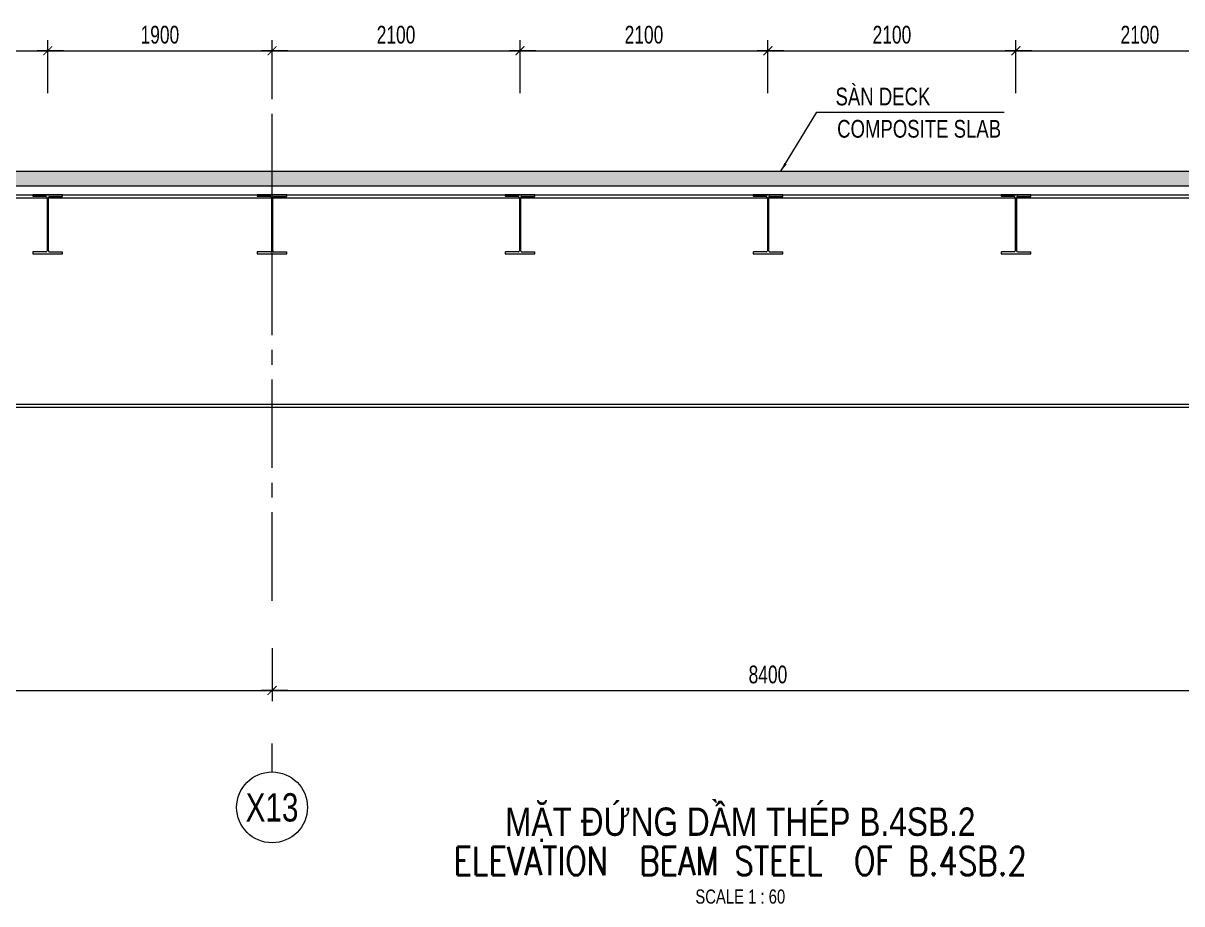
# Model space of a CAD drawing. Header units: millimetres. Extents: x 84463 to 294191, y -61495 to 44118.
# Drawn here: x 197328 to 207141, y -61495 to -54032 of the extents above; entities that cross this region are included whole.
import ezdxf
from ezdxf.enums import TextEntityAlignment as Align

# ---------------------------------------------------------------- set-up
doc = ezdxf.new("R2010")
doc.units = ezdxf.units.MM
doc.linetypes.add('CENTER2', pattern=[1.125, 0.75, -0.125, 0.125, -0.125])
doc.linetypes.add('HIDDEN2', pattern=[4.7625, 3.175, -1.5875])
for name, color, linetype, lineweight in [('NDC_S-BEAM-STEL', 30, 'HIDDEN2', 18), ('NDC_S-DIMS', 1, 'Continuous', 15), ('NDC_S-HTCH-MAT', 8, 'Continuous', 15), ('NDC_S-TEXT-VIE', 7, 'Continuous', 20), ('NDC_S_ANNO', 7, 'Continuous', 20), ('NDC_S_AXIS', 5, 'CENTER2', 13), ('NDC_S_CONTINUOUS', 3, 'Continuous', 20), ('NDC_S_DIM', 1, 'Continuous', 15), ('NDC_S_ENG TITLE', 3, 'Continuous', 20), ('NDC_S_SYMBOL', 1, 'Continuous', 15), ('NDC_S_TEXT SYMBOL', 7, 'Continuous', 20), ('NDC_S_VN TITLE', 6, 'Continuous', 35)]:
    doc.layers.add(name, color=color, linetype=linetype, lineweight=lineweight)
doc.styles.add('NDC_ANNO', font='', dxfattribs={"width": 0.8})
doc.styles.add('NDC_DIM', font='', dxfattribs={"width": 0.75})
doc.styles.add('NDC_EN TXT', font='romans.shx', dxfattribs={"width": 0.8})
doc.styles.add('NDC_VIE TXT', font='arial.ttf', dxfattribs={"width": 0.8})
doc.styles.get('NDC_ANNO').set_extended_font_data('Dotum')
doc.styles.get('NDC_DIM').set_extended_font_data('Dotum')
doc.dimstyles.new('NDC_dim_50', dxfattribs={"dimscale": 50, "dimtxt": 2.5, "dimasz": 1.5, "dimexe": 1.5, "dimexo": 2.5, "dimgap": 1, "dimtad": 1, "dimdec": 0, "dimrnd": 0.001, "dimzin": 0, "dimdsep": 46, "dimtxsty": 'NDC_DIM', "dimblk": 'DIMMARK', "dimcen": 0, "dimdle": 1.2, "dimclrd": 256, "dimclre": 256, "dimclrt": 3, "dimadec": 0, "dimazin": 0, "dimtfac": 1, "dimtdec": 0, "dimtix": 1, "dimtofl": 0, "dimtmove": 2, "dimatfit": 3, "dimfxl": 6, "dimfxlon": 1, "dimtolj": 1, "dimtzin": 0, "dimlwd": -1, "dimlwe": -1, "dimarcsym": 0})
doc.dimstyles.new('NDC_dim_60', dxfattribs={"dimscale": 60, "dimtxt": 2.5, "dimasz": 1.5, "dimexe": 1.5, "dimexo": 2.5, "dimgap": 1, "dimtad": 1, "dimdec": 0, "dimrnd": 0.001, "dimzin": 0, "dimdsep": 46, "dimtxsty": 'NDC_DIM', "dimblk": 'DIMMARK', "dimcen": 0, "dimdle": 1.2, "dimclrd": 256, "dimclre": 256, "dimclrt": 3, "dimadec": 0, "dimazin": 0, "dimtfac": 1, "dimtdec": 0, "dimtix": 1, "dimtofl": 0, "dimtmove": 2, "dimatfit": 3, "dimfxl": 6, "dimfxlon": 1, "dimtolj": 1, "dimtzin": 0, "dimlwd": -1, "dimlwe": -1, "dimarcsym": 0})

# ---------------------------------------------------------------- blocks, each defined once
blk = doc.blocks.new('DIMMARK')
at = {"layer": 'NDC_S_DIM', "color": 1}
blk.add_line((-1.5, 0), (1, 0), dxfattribs=at)
at = {"layer": 'NDC_S_DIM', "color": 2, "const_width": 0.1}
blk.add_lwpolyline([(-0.42, -0.42), (0.42, 0.42)], dxfattribs=at)
blk = doc.blocks.new('*D464')
at = {"layer": 'Defpoints', "color": 0, "transparency": 16777216}
for p in [(191036.2, -58926.3), (199436.2, -58926.3), (199436.2, -59687)]:
    blk.add_point(p, dxfattribs=at)
at = {"layer": 'NDC_S-DIMS', "transparency": 16777216}
for p, q in [((191036.2, -59327), (191036.2, -59777)), ((199436.2, -59327), (199436.2, -59777)), ((191126.2, -59687), (199346.2, -59687))]:
    blk.add_line(p, q, dxfattribs=at)
at = {"layer": 'NDC_S-DIMS', "transparency": 16777216, "xscale": 90, "yscale": 90, "zscale": 90, "rotation": 180}
blk.add_blockref('DIMMARK', (191036.2, -59687), dxfattribs=at)
at = {"layer": 'NDC_S-DIMS', "transparency": 16777216, "xscale": 90, "yscale": 90, "zscale": 90}
blk.add_blockref('DIMMARK', (199436.2, -59687), dxfattribs=at)
at = {"layer": 'NDC_S-DIMS', "color": 3, "transparency": 16777216, "insert": (195236.2, -59551.9), "char_height": 150, "attachment_point": 5, "style": 'NDC_DIM'}
blk.add_mtext('\\A1;8400', dxfattribs=at)
blk = doc.blocks.new('*D465')
at = {"layer": 'Defpoints', "color": 0, "transparency": 16777216}
for p in [(199436.2, -58926.3), (207836.2, -58926.3), (207836.2, -59687)]:
    blk.add_point(p, dxfattribs=at)
at = {"layer": 'NDC_S-DIMS', "transparency": 16777216}
for p, q in [((199436.2, -59327), (199436.2, -59777)), ((207836.2, -59327), (207836.2, -59777)), ((199526.2, -59687), (207746.2, -59687))]:
    blk.add_line(p, q, dxfattribs=at)
at = {"layer": 'NDC_S-DIMS', "transparency": 16777216, "xscale": 90, "yscale": 90, "zscale": 90, "rotation": 180}
blk.add_blockref('DIMMARK', (199436.2, -59687), dxfattribs=at)
at = {"layer": 'NDC_S-DIMS', "transparency": 16777216, "xscale": 90, "yscale": 90, "zscale": 90}
blk.add_blockref('DIMMARK', (207836.2, -59687), dxfattribs=at)
at = {"layer": 'NDC_S-DIMS', "color": 3, "transparency": 16777216, "insert": (203636.2, -59551.9), "char_height": 150, "attachment_point": 5, "style": 'NDC_DIM'}
blk.add_mtext('\\A1;8400', dxfattribs=at)
blk = doc.blocks.new('Drawing name_symbol')
at = {"layer": 'NDC_S_ENG TITLE', "style": 'NDC_EN TXT', "width": 0.8}
blk.add_attdef('SECTDET1', text='', height=5, dxfattribs=at).set_placement((0, 1.01), align=Align.CENTER)
at = {"layer": 'NDC_S_TEXT SYMBOL', "lineweight": 25, "style": 'NDC_ANNO', "width": 0.8}
blk.add_attdef('SSCALE', text='', height=2.5, dxfattribs=at).set_placement((0, -4), align=Align.CENTER)
at = {"layer": 'NDC_S_VN TITLE', "style": 'NDC_VIE TXT', "width": 0.8}
blk.add_attdef('SECTDET2', text='', height=5, dxfattribs=at).set_placement((0, 7.97), align=Align.CENTER)
blk = doc.blocks.new('*U14')
at = {"layer": 'NDC_S_SYMBOL'}
blk.add_line((0, 5), (0, 9), dxfattribs=at)
blk.add_circle((0, 0), 5, dxfattribs=at)
at = {"layer": 'NDC_S_TEXT SYMBOL', "color": 7, "style": 'NDC_ANNO', "width": 0.8}
blk.add_attdef('GRID', text='', height=4, dxfattribs=at).set_placement((0, 0), align=Align.MIDDLE)
blk = doc.blocks.new('*U251')
for p, q in [((110, 484), (0, 484)), ((120, 474), (120, 26)), ((130, 474), (130, 26)), ((140, 484), (250, 484)), ((110, 16), (0, 16)), ((140, 16), (250, 16))]:
    blk.add_line(p, q)
for points in [[(250, 484), (250, 500), (0, 500), (0, 484)], [(0, 16), (0, 0), (250, 0), (250, 16)]]:
    blk.add_lwpolyline(points)
for centre, start, end in [((110, 474), 0, 90), ((140, 474), 90, 180.00002), ((110, 26), 270, 360.00001), ((140, 26), 180, 270)]:
    blk.add_arc(centre, 10, start, end)
blk = doc.blocks.new('*D476')
at = {"layer": 'Defpoints', "color": 0, "transparency": 16777216}
for p in [(197536.2, -54265.4), (195636.2, -54817.6), (197536.2, -54817.6)]:
    blk.add_point(p, dxfattribs=at)
at = {"layer": 'NDC_S-DIMS', "transparency": 16777216}
for p, q in [((195636.2, -54625.4), (195636.2, -54175.4)), ((195726.2, -54265.4), (197446.2, -54265.4)), ((197536.2, -54625.4), (197536.2, -54175.4))]:
    blk.add_line(p, q, dxfattribs=at)
at = {"layer": 'NDC_S-DIMS', "transparency": 16777216, "xscale": 90, "yscale": 90, "zscale": 90, "rotation": 180}
blk.add_blockref('DIMMARK', (195636.2, -54265.4), dxfattribs=at)
at = {"layer": 'NDC_S-DIMS', "transparency": 16777216, "xscale": 90, "yscale": 90, "zscale": 90}
blk.add_blockref('DIMMARK', (197536.2, -54265.4), dxfattribs=at)
at = {"layer": 'NDC_S-DIMS', "color": 3, "transparency": 16777216, "insert": (196586.2, -54130.3), "char_height": 150, "attachment_point": 5, "style": 'NDC_DIM'}
blk.add_mtext('\\A1;1900', dxfattribs=at)
blk = doc.blocks.new('*D477')
at = {"layer": 'Defpoints', "color": 0, "transparency": 16777216}
for p in [(199436.2, -54265.4), (197536.2, -54817.6), (199436.2, -54817.6)]:
    blk.add_point(p, dxfattribs=at)
at = {"layer": 'NDC_S-DIMS', "transparency": 16777216}
for p, q in [((197536.2, -54625.4), (197536.2, -54175.4)), ((197626.2, -54265.4), (199346.2, -54265.4)), ((199436.2, -54625.4), (199436.2, -54175.4))]:
    blk.add_line(p, q, dxfattribs=at)
at = {"layer": 'NDC_S-DIMS', "transparency": 16777216, "xscale": 90, "yscale": 90, "zscale": 90, "rotation": 180}
blk.add_blockref('DIMMARK', (197536.2, -54265.4), dxfattribs=at)
at = {"layer": 'NDC_S-DIMS', "transparency": 16777216, "xscale": 90, "yscale": 90, "zscale": 90}
blk.add_blockref('DIMMARK', (199436.2, -54265.4), dxfattribs=at)
at = {"layer": 'NDC_S-DIMS', "color": 3, "transparency": 16777216, "insert": (198486.2, -54130.3), "char_height": 150, "attachment_point": 5, "style": 'NDC_DIM'}
blk.add_mtext('\\A1;1900', dxfattribs=at)
blk = doc.blocks.new('*D478')
at = {"layer": 'Defpoints', "color": 0, "transparency": 16777216}
for p in [(201536.2, -54265.4), (199436.2, -54817.6), (201536.2, -54817.6)]:
    blk.add_point(p, dxfattribs=at)
at = {"layer": 'NDC_S-DIMS', "transparency": 16777216}
for p, q in [((199436.2, -54625.4), (199436.2, -54175.4)), ((199526.2, -54265.4), (201446.2, -54265.4)), ((201536.2, -54625.4), (201536.2, -54175.4))]:
    blk.add_line(p, q, dxfattribs=at)
at = {"layer": 'NDC_S-DIMS', "transparency": 16777216, "xscale": 90, "yscale": 90, "zscale": 90, "rotation": 180}
blk.add_blockref('DIMMARK', (199436.2, -54265.4), dxfattribs=at)
at = {"layer": 'NDC_S-DIMS', "transparency": 16777216, "xscale": 90, "yscale": 90, "zscale": 90}
blk.add_blockref('DIMMARK', (201536.2, -54265.4), dxfattribs=at)
at = {"layer": 'NDC_S-DIMS', "color": 3, "transparency": 16777216, "insert": (200486.2, -54130.3), "char_height": 150, "attachment_point": 5, "style": 'NDC_DIM'}
blk.add_mtext('\\A1;2100', dxfattribs=at)
blk = doc.blocks.new('*D479')
at = {"layer": 'Defpoints', "color": 0, "transparency": 16777216}
for p in [(203636.2, -54265.4), (201536.2, -54817.6), (203636.2, -54817.6)]:
    blk.add_point(p, dxfattribs=at)
at = {"layer": 'NDC_S-DIMS', "transparency": 16777216}
for p, q in [((201536.2, -54625.4), (201536.2, -54175.4)), ((201626.2, -54265.4), (203546.2, -54265.4)), ((203636.2, -54625.4), (203636.2, -54175.4))]:
    blk.add_line(p, q, dxfattribs=at)
at = {"layer": 'NDC_S-DIMS', "transparency": 16777216, "xscale": 90, "yscale": 90, "zscale": 90, "rotation": 180}
blk.add_blockref('DIMMARK', (201536.2, -54265.4), dxfattribs=at)
at = {"layer": 'NDC_S-DIMS', "transparency": 16777216, "xscale": 90, "yscale": 90, "zscale": 90}
blk.add_blockref('DIMMARK', (203636.2, -54265.4), dxfattribs=at)
at = {"layer": 'NDC_S-DIMS', "color": 3, "transparency": 16777216, "insert": (202586.2, -54130.3), "char_height": 150, "attachment_point": 5, "style": 'NDC_DIM'}
blk.add_mtext('\\A1;2100', dxfattribs=at)
blk = doc.blocks.new('*D480')
at = {"layer": 'Defpoints', "color": 0, "transparency": 16777216}
for p in [(205736.2, -54265.4), (203636.2, -54817.6), (205736.2, -54817.6)]:
    blk.add_point(p, dxfattribs=at)
at = {"layer": 'NDC_S-DIMS', "transparency": 16777216}
for p, q in [((203636.2, -54625.4), (203636.2, -54175.4)), ((203726.2, -54265.4), (205646.2, -54265.4)), ((205736.2, -54625.4), (205736.2, -54175.4))]:
    blk.add_line(p, q, dxfattribs=at)
at = {"layer": 'NDC_S-DIMS', "transparency": 16777216, "xscale": 90, "yscale": 90, "zscale": 90, "rotation": 180}
blk.add_blockref('DIMMARK', (203636.2, -54265.4), dxfattribs=at)
at = {"layer": 'NDC_S-DIMS', "transparency": 16777216, "xscale": 90, "yscale": 90, "zscale": 90}
blk.add_blockref('DIMMARK', (205736.2, -54265.4), dxfattribs=at)
at = {"layer": 'NDC_S-DIMS', "color": 3, "transparency": 16777216, "insert": (204686.2, -54130.3), "char_height": 150, "attachment_point": 5, "style": 'NDC_DIM'}
blk.add_mtext('\\A1;2100', dxfattribs=at)
blk = doc.blocks.new('*D481')
at = {"layer": 'Defpoints', "color": 0, "transparency": 16777216}
for p in [(207836.2, -54265.4), (205736.2, -54817.6), (207836.2, -54817.6)]:
    blk.add_point(p, dxfattribs=at)
at = {"layer": 'NDC_S-DIMS', "transparency": 16777216}
for p, q in [((205736.2, -54625.4), (205736.2, -54175.4)), ((205826.2, -54265.4), (207746.2, -54265.4)), ((207836.2, -54625.4), (207836.2, -54175.4))]:
    blk.add_line(p, q, dxfattribs=at)
at = {"layer": 'NDC_S-DIMS', "transparency": 16777216, "xscale": 90, "yscale": 90, "zscale": 90, "rotation": 180}
blk.add_blockref('DIMMARK', (205736.2, -54265.4), dxfattribs=at)
at = {"layer": 'NDC_S-DIMS', "transparency": 16777216, "xscale": 90, "yscale": 90, "zscale": 90}
blk.add_blockref('DIMMARK', (207836.2, -54265.4), dxfattribs=at)
at = {"layer": 'NDC_S-DIMS', "color": 3, "transparency": 16777216, "insert": (206786.2, -54130.3), "char_height": 150, "attachment_point": 5, "style": 'NDC_DIM'}
blk.add_mtext('\\A1;2100', dxfattribs=at)

msp = doc.modelspace()

# ---------------------------------------------------------------- hatches: boundary and pattern name
at = {"layer": 'NDC_S-HTCH-MAT'}
h = msp.add_hatch(dxfattribs=at)
h.set_pattern_fill('BT-01', color=256, scale=30, pattern_type=2)
h.set_pattern_definition([(50, (50460, -24076.08), (215.17805, -18.82564), [22.5, -247.5]), (355, (50460, -24076.08), (-41.6254, 225.65764), [18, -198]), (100.4514, (50477.93, -24077.65), (173.55281, 206.83186), [19.12206, -210.34263]), (46.1842, (50460, -24016.08), (320.1723, -49.6557), [33.75, -371.25]), (96.6356, (50486.68, -24020.22), (280.3988, 292.23536), [28.6831, -315.5139]), (351.1842, (50460, -24016.08), (280.3986, 292.2356), [27, -297]), (21, (50490, -24031.08), (179.07212, -120.78567), [22.5, -247.5]), (326, (50490, -24031.08), (72.9946, 217.545), [18, -198]), (71.4514, (50504.92, -24041.15), (252.0668, 96.75915), [19.12206, -210.34263]), (37.5, (50460, -24076.08), (3.647957, 99.868156), [0, -195.6, 0, -201, 0, -198.75]), (7.5, (50460, -24076.08), (78.92086, 118.323514), [0, -114.6, 0, -191.1, 0, -75.75]), (327.5, (50393.1, -24076.08), (160.14673, -6.76646), [0, -75, 0, -234, 0, -310.5]), (317.5, (50363.1, -24076.08), (174.95585, 30.0315), [0, -97.5, 0, -155.4, 0, -220.5]), (45, (50460, -24076.08), (-90.15611, 90.15611), []), (45, (50460, -24039.33), (-90.15611, 90.15611), [])])
h.paths.add_polyline_path([(215836.2, -55286), (191436.2, -55286), (191436.2, -55411), (215836.2, -55411)])

# ---------------------------------------------------------------- linework, layer by layer
msp.add_line((191436.2, -55411), (215836.2, -55411), dxfattribs=at)
at = {"layer": 'NDC_S_AXIS', "ltscale": 1000}
for p, q in [((199436.2, -58926.3), (199436.2, -54265.4)), ((187949, -55286), (219250.4, -55286))]:
    msp.add_line(p, q, dxfattribs=at)
at = {"layer": 'NDC_S_CONTINUOUS'}
for p, q in [((191436.2, -55286), (215836.2, -55286)), ((191436.2, -55486), (215836.2, -55486)), ((191436.2, -55511), (215836.2, -55511)), ((191436.2, -57286), (215836.2, -57286)), ((192756.2, -57261), (215836.2, -57261))]:
    msp.add_line(p, q, dxfattribs=at)

# ---------------------------------------------------------------- block references
at = {"layer": 'NDC_S-BEAM-STEL'}
for p in [(197411.2, -55986), (199311.2, -55986), (201411.2, -55986), (203511.2, -55986), (205611.2, -55986)]:
    msp.add_blockref('*U251', p, dxfattribs=at)
at = {"layer": 'NDC_S_ANNO', "xscale": 48, "yscale": 48, "zscale": 48}
msp.add_blockref('Drawing name_symbol', (203401.6, -61300.9), dxfattribs=at).add_auto_attribs({'SECTDET1': 'ELEVATION  BEAM STEEL  OF B.4SB.2', 'SECTDET2': 'MẶT ĐỨNG DẦM THÉP B.4SB.2', 'SSCALE': 'SCALE 1 : 60'})
at = {"layer": 'NDC_S_AXIS', "xscale": 60, "yscale": 60, "zscale": 60}
msp.add_blockref('*U14', (199436.2, -60677), dxfattribs=at).add_auto_attribs({'GRID': 'X13'})

# ---------------------------------------------------------------- texts
at = {"layer": 'NDC_S-TEXT-VIE', "style": 'NDC_VIE TXT', "width": 0.75}
for s, p in [('SÀN DECK', (204208.4, -54728.6)), ('COMPOSITE SLAB', (204222.2, -55002))]:
    msp.add_text(s, height=150, dxfattribs=at).set_placement(p)

# ---------------------------------------------------------------- dimensions: what is measured, and where the dimension line sits
at = {"layer": 'NDC_S-DIMS'}
for base, p1, p2, picture, middle in [((197536.2, -54265.4), (195636.2, -54817.6), (197536.2, -54817.6), '*D476', (196586.2, -54130.3)), ((199436.2, -54265.4), (197536.2, -54817.6), (199436.2, -54817.6), '*D477', (198486.2, -54130.3)), ((201536.2, -54265.4), (199436.2, -54817.6), (201536.2, -54817.6), '*D478', (200486.2, -54130.3)), ((203636.2, -54265.4), (201536.2, -54817.6), (203636.2, -54817.6), '*D479', (202586.2, -54130.3)), ((205736.2, -54265.4), (203636.2, -54817.6), (205736.2, -54817.6), '*D480', (204686.2, -54130.3)), ((207836.2, -54265.4), (205736.2, -54817.6), (207836.2, -54817.6), '*D481', (206786.2, -54130.3)), ((199436.2, -59687), (191036.2, -58926.3), (199436.2, -58926.3), '*D464', (195236.2, -59551.9)), ((207836.2, -59687), (199436.2, -58926.3), (207836.2, -58926.3), '*D465', (203636.2, -59551.9))]:
    dim = msp.add_linear_dim(base=base, p1=p1, p2=p2, dimstyle='NDC_dim_60', dxfattribs=at)
    dim.commit()
    dim.dimension.update_dxf_attribs({"geometry": picture, "text_midpoint": middle})

# ---------------------------------------------------------------- leaders
msp.add_leader([(203746.3, -55286), (204050.9, -54785.2), (205636.4, -54785.2)], dimstyle='NDC_dim_50', override={"dimgap": 1, "dimtad": 0}, dxfattribs=at)

doc.saveas('drawing.dxf')
